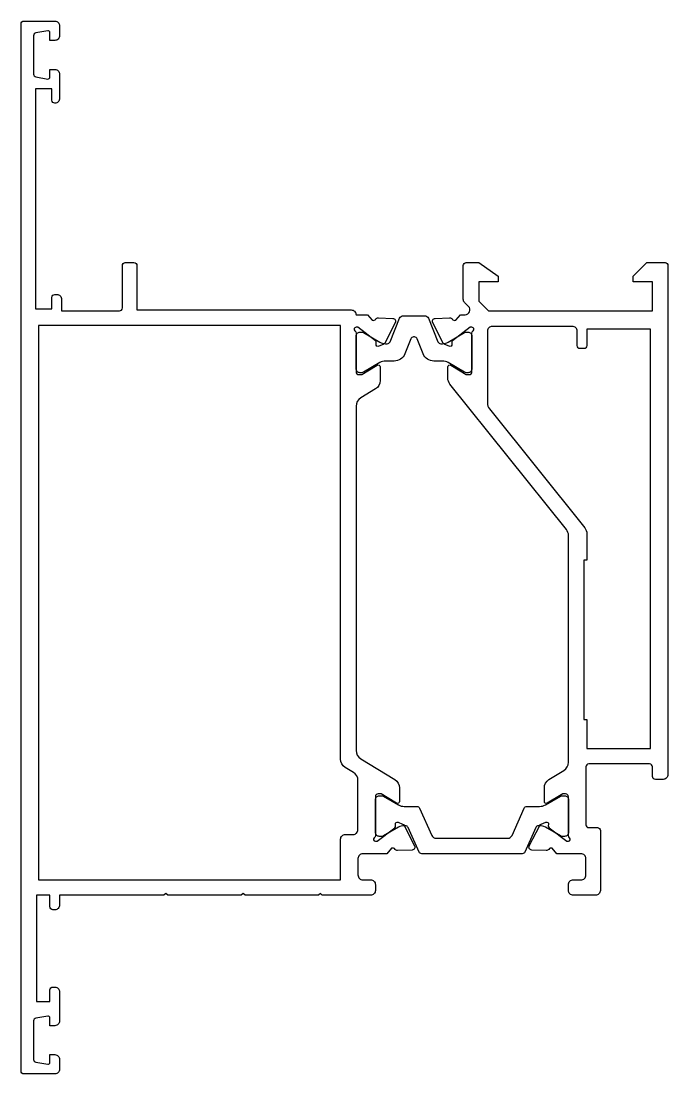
# Model space of a CAD drawing. Extents: x -1 to 66, y 0 to 109.
import ezdxf

# ---------------------------------------------------------------- set-up
doc = ezdxf.new("R2010")
doc.units = 0
doc.header["$MEASUREMENT"] = 0
doc.layers.get('0').update_dxf_attribs({"linetype": 'CONTINUOUS'})

# ---------------------------------------------------------------- blocks, each defined once
blk = doc.blocks.new('ALUMIL-S67584', base_point=(995.132737, -1060.464099))
at = {"color": 40, "linetype": 'Continuous'}
for points in [[(995.132737, -1060.164099), (995.132737, -951.764098, -0.414214), (995.432737, -951.464098), (998.632737, -951.464098, -0.414214), (999.132737, -951.964098), (999.132737, -952.964098, -0.414214), (998.632737, -953.464098), (998.132737, -953.464098), (998.132737, -952.664098, 0.466308), (997.898007, -952.467136), (996.680643, -952.681791, 0.36397), (996.432737, -952.977233), (996.432737, -956.950963, 0.36397), (996.680643, -957.246405), (997.898007, -957.461059, 0.466308), (998.132737, -957.264098), (998.132737, -956.464098), (998.632737, -956.464098, -0.414214), (999.132737, -956.964098), (999.132737, -959.464098, -0.414214), (998.632737, -959.964098, -0.414214), (998.332737, -959.664098), (998.332737, -958.464098), (996.632737, -958.464098), (996.632737, -981.264099), (998.332737, -981.264099), (998.332737, -980.064109, -0.414224), (998.632737, -979.764099), (998.832724, -979.764099, -0.414221), (999.332737, -980.264099), (999.332737, -981.464099), (1005.332737, -981.464099, 0.414214), (1005.632737, -981.164099), (1005.632737, -976.764099, -0.414214), (1005.932737, -976.464099), (1006.832737, -976.464099, -0.414214), (1007.132737, -976.764099), (1007.132737, -981.364099), (1029.332737, -981.364099, -0.414214), (1029.832737, -981.864099), (1031.032737, -981.864099), (1031.512986, -982.433097, 0.359508), (1031.877939, -982.320141, -0.263725), (1032.141113, -982.1849), (1033.641228, -982.246462, -0.548619), (1033.895392, -982.684037), (1032.804454, -984.793171, -0.176327), (1032.65352, -984.932206), (1032.17877, -985.130312, -0.57737), (1031.903395, -984.920139), (1031.925783, -984.746576, 0.267964), (1031.848764, -984.56199), (1030.017087, -983.164099), (1029.832752, -983.164099, 0.720787), (1029.712737, -983.524099, -0.236068), (1029.832737, -983.764099), (1029.832737, -987.764088, 0.414234), (1030.132748, -988.064099), (1030.432737, -988.064099), (1032.028535, -987.090019, -0.585524), (1032.332737, -987.260729), (1032.332737, -988.686313, -0.261413), (1031.853747, -989.539863), (1030.311727, -990.481116, 0.261413), (1029.832737, -991.334667), (1029.832737, -1026.972725, 0.261413), (1030.311727, -1027.826276), (1033.853747, -1029.988334, -0.261413), (1034.332737, -1030.841884), (1034.332737, -1032.267468, -0.585524), (1034.028535, -1032.438178), (1032.432737, -1031.464099), (1032.132737, -1031.464099, 0.414214), (1031.832737, -1031.764099), (1031.832737, -1035.764084, -0.236068), (1031.712749, -1036.00409, 0.720814), (1031.832751, -1036.364099), (1032.017087, -1036.364099), (1033.848764, -1034.966207, 0.267949), (1033.925784, -1034.781632), (1033.903394, -1034.608046, -0.57735), (1034.17877, -1034.397885), (1034.653509, -1034.595986, -0.17634), (1034.804456, -1034.735029), (1035.895392, -1036.84416, -0.548619), (1035.641228, -1037.281735), (1034.141113, -1037.343297, -0.263725), (1033.877939, -1037.208057, 0.359508), (1033.512986, -1037.0951), (1033.032737, -1037.664099), (1030.532737, -1037.664099, 0.414214), (1030.032737, -1038.164099), (1030.032737, -1039.864099, 0.414214), (1030.532737, -1040.364099), (1031.332737, -1040.364099, -0.414214), (1031.832737, -1040.864099), (1031.832737, -1041.464099, -0.414214), (1031.332737, -1041.964099), (1026.332737, -1041.964099), (1026.132737, -1041.764099), (1025.932737, -1041.964099), (1018.332737, -1041.964099), (1018.132737, -1041.764099), (1017.932737, -1041.964099), (1010.332737, -1041.964099), (1010.132737, -1041.764099), (1009.932737, -1041.964099), (999.132737, -1041.964099), (999.132737, -1042.964099, -0.414214), (998.632737, -1043.464099), (998.432737, -1043.464099, -0.414214), (998.132737, -1043.164099), (998.132737, -1041.964099), (996.732737, -1041.964099), (996.732737, -1052.964099), (998.132737, -1052.964099), (998.132737, -1051.76412, -0.414235), (998.432737, -1051.464099), (998.632709, -1051.464099, -0.41423), (999.132737, -1051.964099), (999.132737, -1053.964099), (999.132737, -1054.964087, -0.414227), (998.632726, -1055.464099), (998.132737, -1055.464099), (998.132737, -1054.664099, 0.466308), (997.898007, -1054.467137), (996.680643, -1054.681791, 0.36397), (996.432737, -1054.977234), (996.432737, -1058.950963, 0.36397), (996.680643, -1059.246406), (997.898007, -1059.46106, 0.466308), (998.132737, -1059.264099), (998.132737, -1058.464099), (998.632737, -1058.464099, -0.414214), (999.132737, -1058.964099), (999.132737, -1059.964099, -0.414214), (998.632737, -1060.464099), (995.432737, -1060.464099, -0.414214), (995.132737, -1060.164099)], [(1062.132737, -976.764099), (1062.132737, -1029.464099, -0.414214), (1061.632737, -1029.964099), (1060.832737, -1029.964099, -0.414214), (1060.532737, -1029.664099), (1060.532737, -1028.664099, 0.414214), (1060.232737, -1028.364099), (1053.932737, -1028.364099, 0.414214), (1053.632737, -1028.664099), (1053.632737, -1034.664099, 0.414214), (1053.932737, -1034.964099), (1054.832737, -1034.964099, -0.414214), (1055.132737, -1035.264099), (1055.132737, -1041.464099, -0.414214), (1054.632737, -1041.964099), (1052.332737, -1041.964099, -0.414221), (1051.832737, -1041.464086), (1051.832737, -1040.864099, -0.414215), (1052.33274, -1040.364099), (1053.132737, -1040.364099, 0.414221), (1053.632737, -1039.864086), (1053.632737, -1038.164099, 0.414214), (1053.132737, -1037.664099), (1050.632737, -1037.664099), (1050.152488, -1037.0951, 0.359508), (1049.787535, -1037.208057, -0.263725), (1049.524361, -1037.343297), (1048.024246, -1037.281735, -0.548619), (1047.770082, -1036.84416), (1048.86102, -1034.735026, -0.176337), (1049.011965, -1034.595986), (1049.486704, -1034.397885, -0.577368), (1049.762079, -1034.608057), (1049.73969, -1034.781632, 0.267949), (1049.81671, -1034.966207), (1051.648387, -1036.364099), (1051.832737, -1036.364099, 0.720759), (1051.952737, -1036.004099, -0.236068), (1051.832737, -1035.764099), (1051.832737, -1031.764099, 0.414214), (1051.532737, -1031.464099), (1051.232737, -1031.464099), (1049.636939, -1032.438178, -0.585524), (1049.332737, -1032.267468), (1049.332737, -1030.841884, -0.261413), (1049.811727, -1029.988334), (1051.353747, -1029.047081, 0.261413), (1051.832737, -1028.19353), (1051.832737, -1004.726166, 0.170484), (1051.613167, -1004.100923), (1039.552307, -989.046508, -0.170484), (1039.332737, -988.421266), (1039.332737, -987.264549, -0.584938), (1039.636641, -987.093657), (1041.232737, -988.064099), (1041.532737, -988.064099, 0.414214), (1041.832737, -987.764099), (1041.832737, -983.764099, -0.236068), (1041.952737, -983.524099, 0.720759), (1041.832737, -983.164099), (1041.648387, -983.164099), (1039.81671, -984.56199, 0.267949), (1039.73969, -984.746565), (1039.762081, -984.920151, -0.57735), (1039.486704, -985.130312), (1039.011954, -984.932206, -0.176327), (1038.86102, -984.793171), (1037.770082, -982.684037, -0.548619), (1038.024246, -982.246462), (1039.524361, -982.1849, -0.263725), (1039.787535, -982.320141, 0.359508), (1040.152488, -982.433097), (1040.632737, -981.864099), (1041.12563, -981.864099, 0.668179), (1041.479184, -981.010545), (1041.079184, -980.610545, -0.198912), (1040.932737, -980.256992), (1040.932737, -976.764099, -0.414214), (1041.232737, -976.464099), (1042.532737, -976.464099), (1044.532737, -977.864099), (1044.532737, -978.464099), (1042.532737, -978.464099), (1042.532737, -980.464099), (1043.532737, -981.464099), (1060.532737, -981.464099), (1060.532737, -978.464099), (1058.532737, -978.464099), (1058.532737, -977.864099), (1059.932737, -976.464099), (1061.832737, -976.464099, -0.414214), (1062.132737, -976.764099)], [(996.932737, -982.964099), (996.932737, -1040.364099), (1028.232737, -1040.364099), (1028.232737, -1036.164099, -0.414214), (1028.732737, -1035.664099), (1029.532737, -1035.664099, 0.414214), (1030.032737, -1035.164099), (1030.032737, -1030.091676, 0.261413), (1029.553747, -1029.238125), (1028.711727, -1028.724154, -0.261413), (1028.232737, -1027.870603), (1028.232737, -982.964099), (996.932737, -982.964099)], [(1060.332737, -1026.764099), (1060.332737, -983.364099), (1053.732737, -983.364099), (1053.732737, -985.064099, -0.414214), (1053.432737, -985.364099), (1053.032737, -985.364099, -0.414214), (1052.732737, -985.064099), (1052.732737, -983.564099, 0.414214), (1052.232737, -983.064099), (1043.932737, -983.064099, 0.414214), (1043.432737, -983.564099), (1043.432737, -990.979896, 0.170484), (1043.652307, -991.605138), (1053.513167, -1003.913505, -0.170484), (1053.732737, -1004.538747), (1053.732737, -1007.264099), (1053.432737, -1007.264099), (1053.432737, -1023.764099), (1053.732737, -1023.764099), (1053.732737, -1026.764099), (1060.332737, -1026.764099)]]:
    blk.add_lwpolyline(points, format="xyb", close=True, dxfattribs=at)
at = {"color": 4, "linetype": 'Continuous'}
for points in [[(1034.714619, -981.964099), (1036.950855, -981.964099, -0.305731), (1037.321729, -982.214256), (1038.316526, -984.676467, 0.305744), (1038.594687, -984.864099), (1038.771938, -984.864099, 0.131659), (1039.371968, -984.703329), (1041.079129, -983.717699, -0.131666), (1041.279147, -983.664099), (1041.432716, -983.664099, -0.414229), (1041.832737, -984.064099), (1041.832737, -987.464099, -0.414214), (1041.432737, -987.864099), (1041.279147, -987.864099, -0.131652), (1041.079147, -987.810509), (1039.371968, -986.824868, 0.131652), (1038.771968, -986.664099), (1037.899708, -986.664099, -0.305731), (1036.787087, -985.913626), (1036.156043, -984.351736, 0.30575), (1035.87788, -984.164099), (1035.787615, -984.164099, 0.30575), (1035.509439, -984.351717), (1034.878392, -985.913612, -0.305738), (1033.765751, -986.664099), (1032.893507, -986.664099, 0.131652), (1032.293507, -986.824868), (1030.586327, -987.810509, -0.131652), (1030.386327, -987.864099), (1030.232737, -987.864099, -0.414214), (1029.832737, -987.464099), (1029.832737, -984.064099, -0.414214), (1030.232737, -983.664099), (1030.386327, -983.664099, -0.131652), (1030.586327, -983.717688), (1032.293507, -984.703329, 0.131652), (1032.893507, -984.864099), (1033.070787, -984.864099, 0.305731), (1033.348942, -984.676481), (1034.343746, -982.214256, -0.305731), (1034.714619, -981.964099)], [(1047.037915, -1037.664099), (1036.627559, -1037.664099, -0.296213), (1036.353496, -1037.48612), (1035.220815, -1034.942078, 0.296213), (1034.946752, -1034.764099), (1034.827481, -1034.764099, 0.13166), (1034.227449, -1034.924887), (1032.670301, -1035.823906, -0.131652), (1032.520301, -1035.864099), (1032.232737, -1035.864099, -0.414214), (1031.832737, -1035.464099), (1031.832737, -1032.064099, -0.414214), (1032.232737, -1031.664099), (1032.520301, -1031.664099, -0.131652), (1032.670301, -1031.704291), (1034.227481, -1032.603329, 0.131655), (1034.827494, -1032.764099), (1036.138384, -1032.764099, -0.295615), (1036.412178, -1032.941475), (1037.678297, -1035.768471, 0.295615), (1038.134622, -1036.064099), (1045.531127, -1036.064099, 0.296213), (1045.987899, -1035.767467), (1047.245844, -1032.942078, -0.296213), (1047.519907, -1032.764099), (1048.837993, -1032.764099, 0.131652), (1049.437993, -1032.603329), (1050.995173, -1031.704291, -0.131652), (1051.145173, -1031.664099), (1051.432737, -1031.664099, -0.414214), (1051.832737, -1032.064099), (1051.832737, -1035.464099, -0.414214), (1051.432737, -1035.864099), (1051.145173, -1035.864099, -0.131652), (1050.995173, -1035.823906), (1049.437993, -1034.924868, 0.131652), (1048.837993, -1034.764099), (1048.718723, -1034.764099, 0.296213), (1048.444659, -1034.942078), (1047.311978, -1037.48612, -0.296213), (1047.037915, -1037.664099)]]:
    blk.add_lwpolyline(points, format="xyb", close=True, dxfattribs=at)

msp = doc.modelspace()

# ---------------------------------------------------------------- block references
at = {"color": 0}
msp.add_blockref('ALUMIL-S67584', (-0.84, 0.11), dxfattribs=at)

doc.saveas('drawing.dxf')
